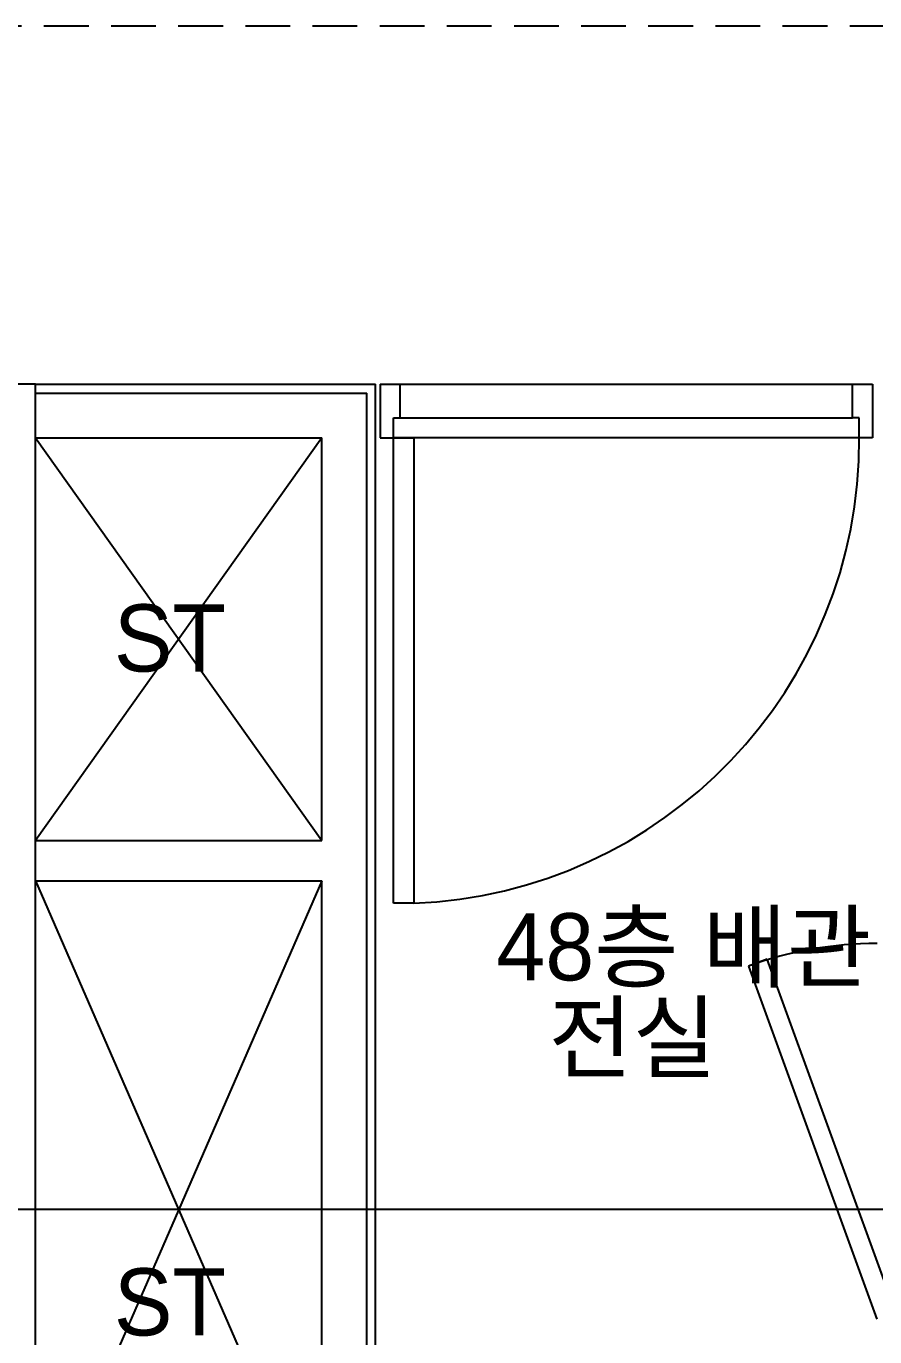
# Model space of a CAD drawing. Header units: millimetres. Extents: x 968909 to 1007504, y 395965 to 423289.
# Drawn here: x 993026 to 994921, y 405260 to 408189 of the extents above; entities that cross this region are included whole.
import ezdxf
from ezdxf.enums import TextEntityAlignment as Align

# ---------------------------------------------------------------- set-up
doc = ezdxf.new("R2010")
doc.units = ezdxf.units.MM
doc.header["$LTSCALE"] = 100
doc.linetypes.add('HHIDDEN', pattern=[1.5, 1, -0.5])
for name, color, linetype in [('-소화(SP-저)', 30, 'Continuous'), ('l4', 4, 'Continuous'), ('TEX', 3, 'Continuous')]:
    doc.layers.add(name, color=color, linetype=linetype)
doc.styles.add('돋움', font='Dotum.ttf')
doc.styles.add('돋음', font='Dotum.ttf')

msp = doc.modelspace()

# ---------------------------------------------------------------- linework, layer by layer
at = {"layer": '-소화(SP-저)', "color": 3, "linetype": 'HHIDDEN'}
msp.add_line((995265.4, 408188.7, 54985.4), (989346.3, 408188.7, 54985.4), dxfattribs=at)
at = {"elevation": 54985.4}
msp.add_lwpolyline([(982029.1, 405545.1), (997615.4, 405545.1), (997615.4, 395965.3), (982029.1, 395965.3)], close=True, dxfattribs=at)
at = {"layer": 'l4'}
for p, q in [((993046.3, 407388.7, 54985.4), (992056.3, 407388.7, 54985.4)), ((993046.3, 407388.7, 0), (993806.3, 407388.7, 0)), ((993046.3, 404808.7, 54985.4), (993046.3, 407388.7, 54985.4)), ((993046.3, 407368.7, 0), (993786.3, 407368.7, 0)), ((993786.3, 404808.7, 0), (993786.3, 407368.7, 0)), ((993806.3, 404808.7, 0), (993806.3, 407388.7, 0)), ((993816.3, 407388.7, 0), (993816.3, 407268.7, 0)), ((993816.3, 407388.7, 0), (993861.3, 407388.7, 0)), ((993861.3, 407388.7, 0), (994871.3, 407388.7, 0)), ((993861.3, 407313.7, 0), (993861.3, 407388.7, 0)), ((994871.3, 407313.7, 0), (994871.3, 407388.7, 0)), ((994871.3, 407388.7, 0), (994916.3, 407388.7, 0)), ((994916.3, 407388.7, 0), (994916.3, 407268.7, 0)), ((993846.3, 407313.7, 0), (993861.3, 407313.7, 0)), ((993846.3, 407268.7, 0), (993846.3, 407313.7, 0)), ((993861.3, 407313.7, 0), (994871.3, 407313.7, 0)), ((994886.3, 407313.7, 0), (994871.3, 407313.7, 0)), ((994886.3, 407268.7, 0), (994886.3, 407313.7, 0)), ((993046.3, 407268.7, 0), (993686.3, 407268.7, 0)), ((993046.3, 407268.7, 0), (993686.3, 406368.7, 0)), ((993686.3, 407268.7, 0), (993046.3, 406368.7, 0)), ((993686.3, 406368.7, 0), (993686.3, 407268.7, 0)), ((993816.3, 407268.7, 0), (993846.3, 407268.7, 0)), ((994886.3, 407268.7, 0), (993846.3, 407268.7, 0)), ((993846.3, 407268.7, 0), (993891.3, 407268.7, 0)), ((993846.3, 406228.7, 0), (993846.3, 407268.7, 0)), ((993891.3, 407268.7, 0), (993891.3, 406228.7, 0)), ((994916.3, 407268.7, 0), (994886.3, 407268.7, 0)), ((993046.3, 406368.7, 0), (993686.3, 406368.7, 0)), ((993046.3, 406278.7, 0), (993686.3, 406278.7, 0)), ((993046.3, 406278.7, 0), (993686.3, 404808.7, 0)), ((993686.3, 406278.7, 0), (993046.3, 404808.7, 0)), ((993686.3, 404808.7, 0), (993686.3, 406278.7, 0)), ((993891.3, 406228.7, 0), (993846.3, 406228.7, 0)), ((994681.3, 406103.4, 0), (994639, 406088, 0)), ((994968.6, 405314.1, 0), (994681.3, 406103.4, 0)), ((994639, 406088, 0), (994926.3, 405298.7, 0))]:
    msp.add_line(p, q, dxfattribs=at)
for centre, radius, start, end in [((993852.1, 407262.2, 0), 1034.3, 272.1753, 0.3582), ((994927.2, 405296.5, 0), 842.2, 90.0597, 110.0049)]:
    msp.add_arc(centre, radius, start, end, dxfattribs=at)

# ---------------------------------------------------------------- texts
at = {"layer": 'l4', "style": '돋음'}
for s, p in [('ST', (993346.9, 406821.4, 0)), ('전실', (994380.4, 405928.8, 0)), ('ST', (993346.9, 405337.5, 0))]:
    msp.add_text(s, height=150, dxfattribs=at).set_placement(p, align=Align.MIDDLE_CENTER)
at = {"layer": 'TEX', "linetype": 'Continuous', "style": '돋움'}
msp.add_text('48층 배관', height=150, dxfattribs=at).set_placement((994076.2, 406056.1, 54985.4))

doc.saveas('drawing.dxf')
